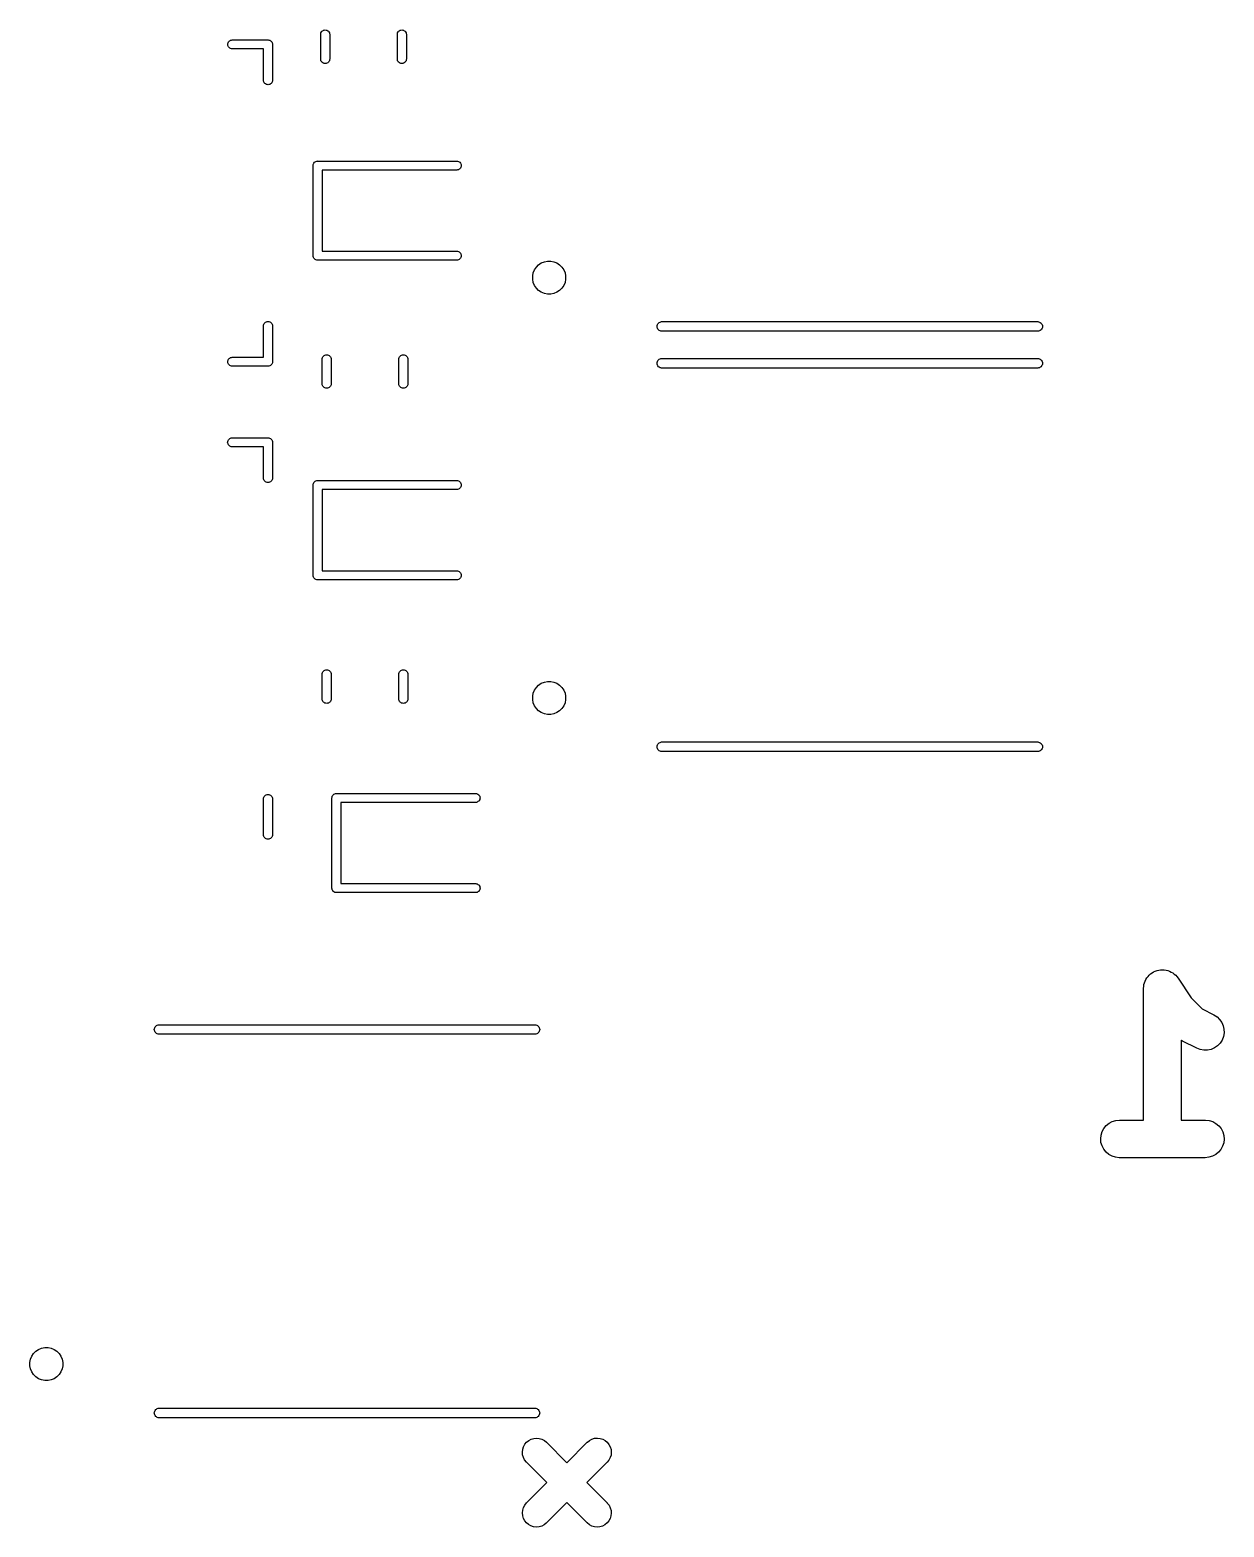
# Model space of a CAD drawing. Extents: x 119.7 to 160.3, y -116.7 to -64.
# Drawn here: x 144.28 to 160.17, y -109.82 to -89.91 of the extents above; entities that cross this region are included whole.
import ezdxf

# ---------------------------------------------------------------- set-up
doc = ezdxf.new("R2010")
doc.units = 0
doc.layers.add('BLACK', color=7, linetype='CONTINUOUS')

msp = doc.modelspace()

# ---------------------------------------------------------------- linework, layer by layer
at = {"layer": 'BLACK', "linetype": 'CONTINUOUS'}
for p, q in [((148.15, -89.9643), (148.151, -89.9555)), ((148.15, -90.2957), (148.15, -89.9643)), ((148.151, -89.9555), (148.154, -89.9441)), ((148.154, -89.9441), (148.16, -89.9337)), ((148.16, -89.9337), (148.167, -89.9246)), ((148.167, -89.9246), (148.177, -89.9171)), ((148.177, -89.9171), (148.187, -89.9115)), ((148.187, -89.9115), (148.198, -89.9081)), ((148.198, -89.9081), (148.21, -89.9069)), ((148.21, -89.9069), (148.222, -89.9081)), ((148.222, -89.9081), (148.233, -89.9115)), ((148.233, -89.9115), (148.243, -89.9171)), ((148.243, -89.9171), (148.253, -89.9246)), ((148.253, -89.9246), (148.26, -89.9337)), ((148.26, -89.9337), (148.266, -89.9441)), ((148.266, -89.9441), (148.269, -89.9555)), ((148.269, -89.9555), (148.27, -89.9643)), ((148.27, -89.9643), (148.27, -90.2957)), ((149.17, -89.9643), (149.171, -89.9555)), ((149.17, -90.2957), (149.17, -89.9643)), ((149.171, -89.9555), (149.174, -89.9441)), ((149.174, -89.9441), (149.18, -89.9337)), ((149.18, -89.9337), (149.187, -89.9246)), ((149.187, -89.9246), (149.197, -89.9171)), ((149.197, -89.9171), (149.207, -89.9115)), ((149.207, -89.9115), (149.218, -89.9081)), ((149.218, -89.9081), (149.23, -89.9069)), ((149.23, -89.9069), (149.242, -89.9081)), ((149.242, -89.9081), (149.253, -89.9115)), ((149.253, -89.9115), (149.263, -89.9171)), ((149.263, -89.9171), (149.273, -89.9246)), ((149.273, -89.9246), (149.28, -89.9337)), ((149.28, -89.9337), (149.286, -89.9441)), ((149.286, -89.9441), (149.289, -89.9555)), ((149.289, -89.9555), (149.29, -89.9643)), ((149.29, -89.9643), (149.29, -90.2957)), ((146.915, -90.1), (146.916, -90.0882)), ((146.916, -90.1118), (146.915, -90.1)), ((146.916, -90.0882), (146.919, -90.0769)), ((146.919, -90.1231), (146.916, -90.1118)), ((146.919, -90.0769), (146.925, -90.0665)), ((146.925, -90.1335), (146.919, -90.1231)), ((146.925, -90.0665), (146.932, -90.0574)), ((146.932, -90.1426), (146.925, -90.1335)), ((146.932, -90.0574), (146.942, -90.0499)), ((146.942, -90.1501), (146.932, -90.1426)), ((146.942, -90.0499), (146.952, -90.0443)), ((146.952, -90.1557), (146.942, -90.1501)), ((146.952, -90.0443), (146.963, -90.0409)), ((146.963, -90.1591), (146.952, -90.1557)), ((146.963, -90.0409), (146.972, -90.04)), ((146.972, -90.16), (146.963, -90.1591)), ((146.972, -90.04), (147.447, -90.04)), ((147.39, -90.16), (146.972, -90.16)), ((147.39, -90.5779), (147.39, -90.16)), ((147.447, -90.04), (147.45, -90.0397)), ((147.45, -90.0397), (147.453, -90.04)), ((147.453, -90.04), (147.453, -90.04)), ((147.453, -90.04), (147.462, -90.0409)), ((147.462, -90.0409), (147.473, -90.0443)), ((147.473, -90.0443), (147.483, -90.0499)), ((147.483, -90.0499), (147.493, -90.0574)), ((147.493, -90.0574), (147.5, -90.0665)), ((147.5, -90.0665), (147.506, -90.0769)), ((147.506, -90.0769), (147.509, -90.0882)), ((147.509, -90.0882), (147.51, -90.1)), ((147.51, -90.1), (147.51, -90.1029)), ((147.51, -90.1029), (147.51, -90.5779)), ((148.151, -90.3045), (148.15, -90.2957)), ((148.154, -90.3158), (148.151, -90.3045)), ((148.16, -90.3263), (148.154, -90.3158)), ((148.167, -90.3354), (148.16, -90.3263)), ((148.177, -90.3429), (148.167, -90.3354)), ((148.187, -90.3485), (148.177, -90.3429)), ((148.198, -90.3519), (148.187, -90.3485)), ((148.21, -90.3531), (148.198, -90.3519)), ((148.222, -90.3519), (148.21, -90.3531)), ((148.233, -90.3485), (148.222, -90.3519)), ((148.243, -90.3429), (148.233, -90.3485)), ((148.253, -90.3354), (148.243, -90.3429)), ((148.26, -90.3263), (148.253, -90.3354)), ((148.266, -90.3159), (148.26, -90.3263)), ((148.269, -90.3045), (148.266, -90.3159)), ((148.27, -90.2957), (148.269, -90.3045)), ((149.171, -90.3045), (149.17, -90.2957)), ((149.174, -90.3158), (149.171, -90.3045)), ((149.18, -90.3263), (149.174, -90.3158)), ((149.187, -90.3354), (149.18, -90.3263)), ((149.197, -90.3429), (149.187, -90.3354)), ((149.207, -90.3485), (149.197, -90.3429)), ((149.218, -90.3519), (149.207, -90.3485)), ((149.23, -90.3531), (149.218, -90.3519)), ((149.242, -90.3519), (149.23, -90.3531)), ((149.253, -90.3485), (149.242, -90.3519)), ((149.263, -90.3429), (149.253, -90.3485)), ((149.273, -90.3354), (149.263, -90.3429)), ((149.28, -90.3263), (149.273, -90.3354)), ((149.286, -90.3159), (149.28, -90.3263)), ((149.289, -90.3045), (149.286, -90.3159)), ((149.29, -90.2957), (149.289, -90.3045)), ((147.391, -90.5868), (147.39, -90.5779)), ((147.394, -90.5981), (147.391, -90.5868)), ((147.509, -90.5868), (147.506, -90.5981)), ((147.51, -90.5779), (147.509, -90.5868)), ((147.4, -90.6085), (147.394, -90.5981)), ((147.407, -90.6176), (147.4, -90.6085)), ((147.417, -90.6251), (147.407, -90.6176)), ((147.427, -90.6307), (147.417, -90.6251)), ((147.438, -90.6341), (147.427, -90.6307)), ((147.45, -90.6353), (147.438, -90.6341)), ((147.462, -90.6341), (147.45, -90.6353)), ((147.473, -90.6307), (147.462, -90.6341)), ((147.483, -90.6251), (147.473, -90.6307)), ((147.493, -90.6176), (147.483, -90.6251)), ((147.5, -90.6085), (147.493, -90.6176)), ((147.506, -90.5981), (147.5, -90.6085)), ((148.05, -91.71), (148.051, -91.6982)), ((148.05, -91.713), (148.05, -91.71)), ((148.05, -92.9071), (148.05, -91.713)), ((148.051, -91.6982), (148.054, -91.6869)), ((148.054, -91.6869), (148.06, -91.6765)), ((148.06, -91.6765), (148.067, -91.6674)), ((148.067, -91.6674), (148.077, -91.6599)), ((148.077, -91.6599), (148.087, -91.6543)), ((148.087, -91.6543), (148.098, -91.6509)), ((148.098, -91.6509), (148.107, -91.65)), ((148.107, -91.65), (148.11, -91.6497)), ((148.107, -91.65), (148.107, -91.65)), ((148.11, -91.6497), (148.113, -91.65)), ((148.113, -91.65), (149.963, -91.65)), ((149.963, -91.77), (148.17, -91.77)), ((148.17, -91.77), (148.17, -92.85)), ((149.963, -91.65), (149.972, -91.6509)), ((149.972, -91.7691), (149.963, -91.77)), ((149.972, -91.6509), (149.983, -91.6543)), ((149.983, -91.7657), (149.972, -91.7691)), ((149.983, -91.6543), (149.993, -91.6599)), ((149.993, -91.7601), (149.983, -91.7657)), ((149.993, -91.6599), (150.003, -91.6674)), ((150.003, -91.7526), (149.993, -91.7601)), ((150.003, -91.6674), (150.01, -91.6765)), ((150.01, -91.7435), (150.003, -91.7526)), ((150.01, -91.6765), (150.016, -91.6869)), ((150.016, -91.7331), (150.01, -91.7435)), ((150.016, -91.6869), (150.019, -91.6982)), ((150.019, -91.7218), (150.016, -91.7331)), ((150.019, -91.6982), (150.02, -91.71)), ((150.02, -91.71), (150.019, -91.7218)), ((148.05, -92.91), (148.05, -92.9071)), ((148.051, -92.9218), (148.05, -92.91)), ((148.054, -92.9331), (148.051, -92.9218)), ((148.06, -92.9432), (148.054, -92.9331)), ((148.06, -92.9435), (148.06, -92.9432)), ((148.067, -92.9526), (148.06, -92.9435)), ((148.077, -92.9601), (148.067, -92.9526)), ((148.087, -92.9657), (148.077, -92.9601)), ((148.098, -92.9691), (148.087, -92.9657)), ((148.11, -92.9703), (148.098, -92.9691)), ((148.113, -92.97), (148.11, -92.9703)), ((149.963, -92.97), (148.113, -92.97)), ((148.17, -92.85), (149.963, -92.85)), ((149.963, -92.85), (149.972, -92.8509)), ((149.972, -92.9691), (149.963, -92.97)), ((149.972, -92.8509), (149.983, -92.8543)), ((149.983, -92.9657), (149.972, -92.9691)), ((149.983, -92.8543), (149.993, -92.8599)), ((149.993, -92.9601), (149.983, -92.9657)), ((149.993, -92.8599), (150.003, -92.8674)), ((150.003, -92.9526), (149.993, -92.9601)), ((150.003, -92.8674), (150.01, -92.8765)), ((150.01, -92.9435), (150.003, -92.9526)), ((150.01, -92.8765), (150.016, -92.8869)), ((150.016, -92.9331), (150.01, -92.9435)), ((150.016, -92.8869), (150.019, -92.8982)), ((150.019, -92.9218), (150.016, -92.9331)), ((150.019, -92.8982), (150.02, -92.91)), ((150.02, -92.91), (150.019, -92.9218)), ((150.971, -93.1784), (150.979, -93.1361)), ((150.971, -93.2216), (150.971, -93.1784)), ((150.979, -93.1361), (150.996, -93.0963)), ((150.996, -93.0963), (151.02, -93.0604)), ((151.02, -93.0604), (151.05, -93.0299)), ((151.05, -93.0299), (151.086, -93.006)), ((151.086, -93.006), (151.126, -92.9895)), ((151.126, -92.9895), (151.168, -92.9811)), ((151.168, -92.9811), (151.212, -92.9811)), ((151.212, -92.9811), (151.254, -92.9895)), ((151.254, -92.9895), (151.294, -93.006)), ((151.294, -93.006), (151.33, -93.0299)), ((151.33, -93.0299), (151.36, -93.0604)), ((151.36, -93.0604), (151.384, -93.0963)), ((151.384, -93.0963), (151.401, -93.1361)), ((151.401, -93.1361), (151.409, -93.1784)), ((151.409, -93.1784), (151.409, -93.2216)), ((150.979, -93.2639), (150.971, -93.2216)), ((150.996, -93.3037), (150.979, -93.2639)), ((151.02, -93.3396), (150.996, -93.3037)), ((151.05, -93.3701), (151.02, -93.3396)), ((151.086, -93.394), (151.05, -93.3701)), ((151.33, -93.3701), (151.294, -93.394)), ((151.36, -93.3396), (151.33, -93.3701)), ((151.384, -93.3037), (151.36, -93.3396)), ((151.401, -93.2639), (151.384, -93.3037)), ((151.409, -93.2216), (151.401, -93.2639)), ((151.126, -93.4105), (151.086, -93.394)), ((151.168, -93.4189), (151.126, -93.4105)), ((151.212, -93.4189), (151.168, -93.4189)), ((151.254, -93.4105), (151.212, -93.4189)), ((151.294, -93.394), (151.254, -93.4105)), ((147.39, -93.8421), (147.391, -93.8332)), ((147.39, -94.26), (147.39, -93.8421)), ((147.391, -93.8332), (147.394, -93.8219)), ((147.394, -93.8219), (147.4, -93.8115)), ((147.4, -93.8115), (147.407, -93.8024)), ((147.407, -93.8024), (147.417, -93.7949)), ((147.417, -93.7949), (147.427, -93.7893)), ((147.427, -93.7893), (147.438, -93.7859)), ((147.438, -93.7859), (147.45, -93.7847)), ((147.45, -93.7847), (147.462, -93.7859)), ((147.462, -93.7859), (147.473, -93.7893)), ((147.473, -93.7893), (147.483, -93.7949)), ((147.483, -93.7949), (147.493, -93.8024)), ((147.493, -93.8024), (147.5, -93.8115)), ((147.5, -93.8115), (147.506, -93.8219)), ((147.506, -93.8219), (147.509, -93.8332)), ((147.509, -93.8332), (147.51, -93.8421)), ((147.51, -93.8421), (147.51, -94.3171)), ((152.626, -93.85), (152.627, -93.8376)), ((152.627, -93.8624), (152.626, -93.85)), ((152.627, -93.8376), (152.631, -93.8256)), ((152.631, -93.8744), (152.627, -93.8624)), ((152.631, -93.8256), (152.637, -93.8146)), ((152.637, -93.8854), (152.631, -93.8744)), ((152.637, -93.8146), (152.645, -93.8049)), ((152.645, -93.8951), (152.637, -93.8854)), ((152.645, -93.8049), (152.655, -93.7969)), ((152.655, -93.9031), (152.645, -93.8951)), ((152.655, -93.7969), (152.666, -93.791)), ((152.666, -93.9089), (152.655, -93.9031)), ((152.666, -93.791), (152.678, -93.7874)), ((152.678, -93.9126), (152.666, -93.9089)), ((152.678, -93.7874), (152.687, -93.7865)), ((152.687, -93.9135), (152.678, -93.9126)), ((152.687, -93.7865), (157.693, -93.7865)), ((157.693, -93.9135), (152.687, -93.9135)), ((157.693, -93.7865), (157.702, -93.7874)), ((157.702, -93.9126), (157.693, -93.9135)), ((157.702, -93.7874), (157.714, -93.791)), ((157.714, -93.9089), (157.702, -93.9126)), ((157.714, -93.791), (157.725, -93.7969)), ((157.725, -93.9031), (157.714, -93.9089)), ((157.725, -93.7969), (157.735, -93.8049)), ((157.735, -93.8951), (157.725, -93.9031)), ((157.735, -93.8049), (157.743, -93.8146)), ((157.743, -93.8854), (157.735, -93.8951)), ((157.743, -93.8146), (157.749, -93.8256)), ((157.749, -93.8744), (157.743, -93.8854)), ((157.749, -93.8256), (157.753, -93.8376)), ((157.753, -93.8624), (157.749, -93.8744)), ((157.753, -93.8376), (157.754, -93.85)), ((157.754, -93.85), (157.753, -93.8624)), ((146.915, -94.32), (146.916, -94.3082)), ((146.916, -94.3318), (146.915, -94.32)), ((146.916, -94.3082), (146.919, -94.2969)), ((146.919, -94.3431), (146.916, -94.3318)), ((146.919, -94.2969), (146.925, -94.2865)), ((146.925, -94.3535), (146.919, -94.3431)), ((146.925, -94.2865), (146.932, -94.2774)), ((146.932, -94.3626), (146.925, -94.3535)), ((146.932, -94.2774), (146.942, -94.2699)), ((146.942, -94.3701), (146.932, -94.3626)), ((146.942, -94.2699), (146.952, -94.2643)), ((146.952, -94.3757), (146.942, -94.3701)), ((146.952, -94.2643), (146.963, -94.2609)), ((146.963, -94.2609), (146.972, -94.26)), ((146.972, -94.26), (147.39, -94.26)), ((147.483, -94.3701), (147.473, -94.3757)), ((147.493, -94.3626), (147.483, -94.3701)), ((147.5, -94.3535), (147.493, -94.3626)), ((147.506, -94.3431), (147.5, -94.3535)), ((147.509, -94.3318), (147.506, -94.3431)), ((147.51, -94.3229), (147.509, -94.3291)), ((147.509, -94.3291), (147.509, -94.3318)), ((147.51, -94.3171), (147.51, -94.32)), ((147.51, -94.32), (147.51, -94.3229)), ((147.51, -94.3229), (147.51, -94.3229)), ((148.17, -94.2843), (148.171, -94.2755)), ((148.17, -94.6157), (148.17, -94.2843)), ((148.171, -94.2755), (148.174, -94.2641)), ((148.174, -94.2641), (148.18, -94.2537)), ((148.18, -94.2537), (148.187, -94.2446)), ((148.187, -94.2446), (148.197, -94.2371)), ((148.197, -94.2371), (148.207, -94.2315)), ((148.207, -94.2315), (148.218, -94.2281)), ((148.218, -94.2281), (148.23, -94.2269)), ((148.23, -94.2269), (148.242, -94.2281)), ((148.242, -94.2281), (148.253, -94.2315)), ((148.253, -94.2315), (148.263, -94.2371)), ((148.263, -94.2371), (148.273, -94.2446)), ((148.273, -94.2446), (148.28, -94.2537)), ((148.28, -94.2537), (148.286, -94.2641)), ((148.286, -94.2641), (148.289, -94.2755)), ((148.289, -94.2755), (148.29, -94.2843)), ((148.29, -94.2843), (148.29, -94.6157)), ((149.19, -94.2843), (149.191, -94.2755)), ((149.19, -94.6157), (149.19, -94.2843)), ((149.191, -94.2755), (149.194, -94.2641)), ((149.194, -94.2641), (149.2, -94.2537)), ((149.2, -94.2537), (149.207, -94.2446)), ((149.207, -94.2446), (149.217, -94.2371)), ((149.217, -94.2371), (149.227, -94.2315)), ((149.227, -94.2315), (149.238, -94.2281)), ((149.238, -94.2281), (149.25, -94.2269)), ((149.25, -94.2269), (149.262, -94.2281)), ((149.262, -94.2281), (149.273, -94.2315)), ((149.273, -94.2315), (149.283, -94.2371)), ((149.283, -94.2371), (149.293, -94.2446)), ((149.293, -94.2446), (149.3, -94.2537)), ((149.3, -94.2537), (149.306, -94.2641)), ((149.306, -94.2641), (149.309, -94.2755)), ((149.309, -94.2755), (149.31, -94.2843)), ((149.31, -94.2843), (149.31, -94.6157)), ((152.626, -94.34), (152.627, -94.3276)), ((152.627, -94.3524), (152.626, -94.34)), ((152.627, -94.3276), (152.631, -94.3156)), ((152.631, -94.3644), (152.627, -94.3524)), ((152.631, -94.3156), (152.637, -94.3046)), ((152.637, -94.3754), (152.631, -94.3644)), ((152.637, -94.3046), (152.645, -94.2949)), ((152.645, -94.2949), (152.655, -94.2869)), ((152.655, -94.2869), (152.666, -94.281)), ((152.666, -94.281), (152.678, -94.2774)), ((152.678, -94.2774), (152.687, -94.2765)), ((152.687, -94.2765), (157.693, -94.2765)), ((157.693, -94.2765), (157.702, -94.2774)), ((157.702, -94.2774), (157.714, -94.281)), ((157.714, -94.281), (157.725, -94.2869)), ((157.725, -94.2869), (157.735, -94.2949)), ((157.735, -94.2949), (157.743, -94.3046)), ((157.743, -94.3046), (157.749, -94.3156)), ((157.749, -94.3644), (157.743, -94.3754)), ((157.749, -94.3156), (157.753, -94.3276)), ((157.753, -94.3524), (157.749, -94.3644)), ((157.753, -94.3276), (157.754, -94.34)), ((157.754, -94.34), (157.753, -94.3524)), ((146.963, -94.3791), (146.952, -94.3757)), ((146.972, -94.38), (146.963, -94.3791)), ((147.447, -94.38), (146.972, -94.38)), ((147.45, -94.3803), (147.447, -94.38)), ((147.453, -94.38), (147.45, -94.3803)), ((147.462, -94.3791), (147.453, -94.38)), ((147.453, -94.38), (147.453, -94.38)), ((147.473, -94.3757), (147.462, -94.3791)), ((152.645, -94.3851), (152.637, -94.3754)), ((152.655, -94.3931), (152.645, -94.3851)), ((152.666, -94.3989), (152.655, -94.3931)), ((152.678, -94.4026), (152.666, -94.3989)), ((152.687, -94.4035), (152.678, -94.4026)), ((157.693, -94.4035), (152.687, -94.4035)), ((157.702, -94.4026), (157.693, -94.4035)), ((157.714, -94.3989), (157.702, -94.4026)), ((157.725, -94.3931), (157.714, -94.3989)), ((157.735, -94.3851), (157.725, -94.3931)), ((157.743, -94.3754), (157.735, -94.3851)), ((148.171, -94.6245), (148.17, -94.6157)), ((148.174, -94.6358), (148.171, -94.6245)), ((148.18, -94.6463), (148.174, -94.6358)), ((148.187, -94.6554), (148.18, -94.6463)), ((148.197, -94.6629), (148.187, -94.6554)), ((148.207, -94.6685), (148.197, -94.6629)), ((148.218, -94.6719), (148.207, -94.6685)), ((148.23, -94.6731), (148.218, -94.6719)), ((148.242, -94.6719), (148.23, -94.6731)), ((148.253, -94.6685), (148.242, -94.6719)), ((148.263, -94.6629), (148.253, -94.6685)), ((148.273, -94.6554), (148.263, -94.6629)), ((148.28, -94.6463), (148.273, -94.6554)), ((148.286, -94.6359), (148.28, -94.6463)), ((148.289, -94.6245), (148.286, -94.6359)), ((148.29, -94.6157), (148.289, -94.6245)), ((149.191, -94.6245), (149.19, -94.6157)), ((149.194, -94.6358), (149.191, -94.6245)), ((149.2, -94.6463), (149.194, -94.6358)), ((149.207, -94.6554), (149.2, -94.6463)), ((149.217, -94.6629), (149.207, -94.6554)), ((149.227, -94.6685), (149.217, -94.6629)), ((149.238, -94.6719), (149.227, -94.6685)), ((149.25, -94.6731), (149.238, -94.6719)), ((149.262, -94.6719), (149.25, -94.6731)), ((149.273, -94.6685), (149.262, -94.6719)), ((149.283, -94.6629), (149.273, -94.6685)), ((149.293, -94.6554), (149.283, -94.6629)), ((149.3, -94.6463), (149.293, -94.6554)), ((149.306, -94.6359), (149.3, -94.6463)), ((149.309, -94.6245), (149.306, -94.6359)), ((149.31, -94.6157), (149.309, -94.6245)), ((146.913, -95.3782), (146.917, -95.3669)), ((146.917, -95.3669), (146.922, -95.3565)), ((146.922, -95.3565), (146.93, -95.3474)), ((146.93, -95.3474), (146.939, -95.3399)), ((146.939, -95.3399), (146.949, -95.3343)), ((146.949, -95.3343), (146.961, -95.3309)), ((146.961, -95.3309), (146.97, -95.33)), ((146.97, -95.33), (147.445, -95.33)), ((147.445, -95.33), (147.447, -95.3297)), ((147.447, -95.3297), (147.45, -95.33)), ((147.45, -95.33), (147.459, -95.3309)), ((147.459, -95.3309), (147.471, -95.3343)), ((147.471, -95.3343), (147.481, -95.3399)), ((147.481, -95.3399), (147.49, -95.3474)), ((147.49, -95.3474), (147.498, -95.3565)), ((147.498, -95.3565), (147.503, -95.3669)), ((147.503, -95.3669), (147.507, -95.3782)), ((146.912, -95.39), (146.913, -95.3782)), ((146.913, -95.4018), (146.912, -95.39)), ((146.917, -95.4131), (146.913, -95.4018)), ((146.922, -95.4235), (146.917, -95.4131)), ((146.93, -95.4326), (146.922, -95.4235)), ((146.939, -95.4401), (146.93, -95.4326)), ((146.949, -95.4457), (146.939, -95.4401)), ((146.961, -95.4491), (146.949, -95.4457)), ((146.97, -95.45), (146.961, -95.4491)), ((147.388, -95.45), (146.97, -95.45)), ((147.387, -95.8679), (147.388, -95.45)), ((147.507, -95.3782), (147.508, -95.39)), ((147.508, -95.39), (147.507, -95.3929)), ((147.507, -95.3929), (147.507, -95.8679)), ((147.388, -95.8768), (147.387, -95.8679)), ((147.392, -95.8881), (147.388, -95.8768)), ((147.397, -95.8985), (147.392, -95.8881)), ((147.405, -95.9076), (147.397, -95.8985)), ((147.414, -95.9151), (147.405, -95.9076)), ((147.424, -95.9207), (147.414, -95.9151)), ((147.436, -95.9241), (147.424, -95.9207)), ((147.447, -95.9253), (147.436, -95.9241)), ((147.459, -95.9241), (147.447, -95.9253)), ((147.471, -95.9207), (147.459, -95.9241)), ((147.481, -95.9151), (147.471, -95.9207)), ((147.49, -95.9076), (147.481, -95.9151)), ((147.498, -95.8985), (147.49, -95.9076)), ((147.503, -95.8881), (147.498, -95.8985)), ((147.507, -95.8768), (147.503, -95.8881)), ((147.507, -95.8679), (147.507, -95.8768)), ((148.05, -95.96), (148.051, -95.9482)), ((148.05, -95.963), (148.05, -95.96)), ((148.05, -97.1571), (148.05, -95.963)), ((148.051, -95.9482), (148.054, -95.9369)), ((148.054, -95.9369), (148.06, -95.9265)), ((148.06, -95.9265), (148.067, -95.9174)), ((148.067, -95.9174), (148.077, -95.9099)), ((148.077, -95.9099), (148.087, -95.9043)), ((148.087, -95.9043), (148.098, -95.9009)), ((148.098, -95.9009), (148.107, -95.9)), ((148.107, -95.9), (148.11, -95.8997)), ((148.107, -95.9), (148.107, -95.9)), ((148.11, -95.8997), (148.113, -95.9)), ((148.113, -95.9), (149.963, -95.9)), ((149.963, -95.9), (149.972, -95.9009)), ((149.972, -95.9009), (149.983, -95.9043)), ((149.983, -95.9043), (149.993, -95.9099)), ((149.993, -95.9099), (150.003, -95.9174)), ((150.003, -95.9174), (150.01, -95.9265)), ((150.01, -95.9265), (150.016, -95.9369)), ((150.016, -95.9369), (150.019, -95.9482)), ((150.019, -95.9482), (150.02, -95.96)), ((150.02, -95.96), (150.019, -95.9718)), ((149.963, -96.02), (148.17, -96.02)), ((148.17, -96.02), (148.17, -97.1)), ((149.972, -96.0191), (149.963, -96.02)), ((149.983, -96.0157), (149.972, -96.0191)), ((149.993, -96.0101), (149.983, -96.0157)), ((150.003, -96.0026), (149.993, -96.0101)), ((150.01, -95.9935), (150.003, -96.0026)), ((150.016, -95.9831), (150.01, -95.9935)), ((150.019, -95.9718), (150.016, -95.9831)), ((148.05, -97.16), (148.05, -97.1571)), ((148.051, -97.1718), (148.05, -97.16)), ((148.17, -97.1), (149.963, -97.1)), ((149.963, -97.1), (149.972, -97.1009)), ((149.972, -97.1009), (149.983, -97.1043)), ((149.983, -97.1043), (149.993, -97.1099)), ((149.993, -97.1099), (150.003, -97.1174)), ((150.003, -97.1174), (150.01, -97.1265)), ((150.01, -97.1265), (150.016, -97.1369)), ((150.016, -97.1369), (150.019, -97.1482)), ((150.019, -97.1482), (150.02, -97.16)), ((150.02, -97.16), (150.019, -97.1718)), ((148.054, -97.1831), (148.051, -97.1718)), ((148.06, -97.1935), (148.054, -97.1831)), ((148.067, -97.2026), (148.06, -97.1935)), ((148.077, -97.2101), (148.067, -97.2026)), ((148.087, -97.2157), (148.077, -97.2101)), ((148.098, -97.2191), (148.087, -97.2157)), ((148.11, -97.2203), (148.098, -97.2191)), ((148.113, -97.22), (148.11, -97.2203)), ((149.963, -97.22), (148.113, -97.22)), ((149.972, -97.2191), (149.963, -97.22)), ((149.983, -97.2157), (149.972, -97.2191)), ((149.993, -97.2101), (149.983, -97.2157)), ((150.003, -97.2026), (149.993, -97.2101)), ((150.01, -97.1935), (150.003, -97.2026)), ((150.016, -97.1831), (150.01, -97.1935)), ((150.019, -97.1718), (150.016, -97.1831)), ((148.17, -98.4743), (148.171, -98.4655)), ((148.17, -98.8057), (148.17, -98.4743)), ((148.171, -98.4655), (148.174, -98.4541)), ((148.174, -98.4541), (148.18, -98.4437)), ((148.18, -98.4437), (148.187, -98.4346)), ((148.187, -98.4346), (148.197, -98.4271)), ((148.197, -98.4271), (148.207, -98.4215)), ((148.207, -98.4215), (148.218, -98.4181)), ((148.218, -98.4181), (148.23, -98.4169)), ((148.23, -98.4169), (148.242, -98.4181)), ((148.242, -98.4181), (148.253, -98.4215)), ((148.253, -98.4215), (148.263, -98.4271)), ((148.263, -98.4271), (148.273, -98.4346)), ((148.273, -98.4346), (148.28, -98.4437)), ((148.28, -98.4437), (148.286, -98.4541)), ((148.286, -98.4541), (148.289, -98.4655)), ((148.289, -98.4655), (148.29, -98.4743)), ((148.29, -98.4743), (148.29, -98.8057)), ((149.19, -98.4743), (149.191, -98.4655)), ((149.19, -98.8057), (149.19, -98.4743)), ((149.191, -98.4655), (149.194, -98.4541)), ((149.194, -98.4541), (149.2, -98.4437)), ((149.2, -98.4437), (149.207, -98.4346)), ((149.207, -98.4346), (149.217, -98.4271)), ((149.217, -98.4271), (149.227, -98.4215)), ((149.227, -98.4215), (149.238, -98.4181)), ((149.238, -98.4181), (149.25, -98.4169)), ((149.25, -98.4169), (149.262, -98.4181)), ((149.262, -98.4181), (149.273, -98.4215)), ((149.273, -98.4215), (149.283, -98.4271)), ((149.283, -98.4271), (149.293, -98.4346)), ((149.293, -98.4346), (149.3, -98.4437)), ((149.3, -98.4437), (149.306, -98.4541)), ((149.306, -98.4541), (149.309, -98.4655)), ((149.309, -98.4655), (149.31, -98.4743)), ((149.31, -98.4743), (149.31, -98.8057)), ((150.971, -98.7684), (150.979, -98.7261)), ((150.979, -98.7261), (150.996, -98.6863)), ((150.996, -98.6863), (151.02, -98.6504)), ((151.02, -98.6504), (151.05, -98.6199)), ((151.05, -98.6199), (151.086, -98.596)), ((151.086, -98.596), (151.126, -98.5795)), ((151.126, -98.5795), (151.168, -98.5711)), ((151.168, -98.5711), (151.212, -98.5711)), ((151.212, -98.5711), (151.254, -98.5795)), ((151.254, -98.5795), (151.294, -98.596)), ((151.294, -98.596), (151.33, -98.6199)), ((151.33, -98.6199), (151.36, -98.6504)), ((151.36, -98.6504), (151.384, -98.6863)), ((151.384, -98.6863), (151.401, -98.7261)), ((151.401, -98.7261), (151.409, -98.7684)), ((148.171, -98.8145), (148.17, -98.8057)), ((148.174, -98.8258), (148.171, -98.8145)), ((148.18, -98.8363), (148.174, -98.8258)), ((148.187, -98.8454), (148.18, -98.8363)), ((148.197, -98.8529), (148.187, -98.8454)), ((148.207, -98.8585), (148.197, -98.8529)), ((148.218, -98.8619), (148.207, -98.8585)), ((148.23, -98.8631), (148.218, -98.8619)), ((148.242, -98.8619), (148.23, -98.8631)), ((148.253, -98.8585), (148.242, -98.8619)), ((148.263, -98.8529), (148.253, -98.8585)), ((148.273, -98.8454), (148.263, -98.8529)), ((148.28, -98.8363), (148.273, -98.8454)), ((148.286, -98.8259), (148.28, -98.8363)), ((148.289, -98.8145), (148.286, -98.8259)), ((148.29, -98.8057), (148.289, -98.8145)), ((149.191, -98.8145), (149.19, -98.8057)), ((149.194, -98.8258), (149.191, -98.8145)), ((149.2, -98.8363), (149.194, -98.8258)), ((149.207, -98.8454), (149.2, -98.8363)), ((149.217, -98.8529), (149.207, -98.8454)), ((149.227, -98.8585), (149.217, -98.8529)), ((149.238, -98.8619), (149.227, -98.8585)), ((149.25, -98.8631), (149.238, -98.8619)), ((149.262, -98.8619), (149.25, -98.8631)), ((149.273, -98.8585), (149.262, -98.8619)), ((149.283, -98.8529), (149.273, -98.8585)), ((149.293, -98.8454), (149.283, -98.8529)), ((149.3, -98.8363), (149.293, -98.8454)), ((149.306, -98.8259), (149.3, -98.8363)), ((149.309, -98.8145), (149.306, -98.8259)), ((149.31, -98.8057), (149.309, -98.8145)), ((150.971, -98.8116), (150.971, -98.7684)), ((150.979, -98.8539), (150.971, -98.8116)), ((150.996, -98.8937), (150.979, -98.8539)), ((151.02, -98.9296), (150.996, -98.8937)), ((151.05, -98.9601), (151.02, -98.9296)), ((151.36, -98.9296), (151.33, -98.9601)), ((151.384, -98.8937), (151.36, -98.9296)), ((151.401, -98.8539), (151.384, -98.8937)), ((151.409, -98.8116), (151.401, -98.8539)), ((151.409, -98.7684), (151.409, -98.8116)), ((151.086, -98.984), (151.05, -98.9601)), ((151.126, -99.0005), (151.086, -98.984)), ((151.168, -99.0089), (151.126, -99.0005)), ((151.212, -99.0089), (151.168, -99.0089)), ((151.254, -99.0005), (151.212, -99.0089)), ((151.294, -98.984), (151.254, -99.0005)), ((151.33, -98.9601), (151.294, -98.984)), ((152.626, -99.44), (152.627, -99.4276)), ((152.627, -99.4524), (152.626, -99.44)), ((152.627, -99.4276), (152.631, -99.4156)), ((152.631, -99.4644), (152.627, -99.4524)), ((152.631, -99.4156), (152.637, -99.4046)), ((152.637, -99.4754), (152.631, -99.4644)), ((152.637, -99.4046), (152.645, -99.3949)), ((152.645, -99.4851), (152.637, -99.4754)), ((152.645, -99.3949), (152.655, -99.3869)), ((152.655, -99.4931), (152.645, -99.4851)), ((152.655, -99.3869), (152.666, -99.3811)), ((152.666, -99.4989), (152.655, -99.4931)), ((152.666, -99.3811), (152.678, -99.3774)), ((152.678, -99.5026), (152.666, -99.4989)), ((152.678, -99.3774), (152.687, -99.3765)), ((152.687, -99.5035), (152.678, -99.5026)), ((152.687, -99.3765), (157.693, -99.3765)), ((157.693, -99.5035), (152.687, -99.5035)), ((157.693, -99.3765), (157.702, -99.3774)), ((157.702, -99.5026), (157.693, -99.5035)), ((157.702, -99.3774), (157.714, -99.3811)), ((157.714, -99.4989), (157.702, -99.5026)), ((157.714, -99.3811), (157.725, -99.3869)), ((157.725, -99.4931), (157.714, -99.4989)), ((157.725, -99.3869), (157.735, -99.3949)), ((157.735, -99.4851), (157.725, -99.4931)), ((157.735, -99.3949), (157.743, -99.4046)), ((157.743, -99.4754), (157.735, -99.4851)), ((157.743, -99.4046), (157.749, -99.4156)), ((157.749, -99.4644), (157.743, -99.4754)), ((157.749, -99.4156), (157.753, -99.4276)), ((157.753, -99.4524), (157.749, -99.4644)), ((157.753, -99.4276), (157.754, -99.44)), ((157.754, -99.44), (157.753, -99.4524)), ((147.387, -100.132), (147.388, -100.123)), ((147.388, -100.613), (147.387, -100.132)), ((147.388, -100.123), (147.392, -100.112)), ((147.392, -100.112), (147.397, -100.102)), ((147.397, -100.102), (147.405, -100.092)), ((147.405, -100.092), (147.414, -100.085)), ((147.414, -100.085), (147.424, -100.079)), ((147.424, -100.079), (147.436, -100.076)), ((147.436, -100.076), (147.447, -100.075)), ((147.447, -100.075), (147.459, -100.076)), ((147.459, -100.076), (147.471, -100.079)), ((147.471, -100.079), (147.481, -100.085)), ((147.481, -100.085), (147.49, -100.092)), ((147.49, -100.092), (147.498, -100.102)), ((147.498, -100.102), (147.503, -100.112)), ((147.503, -100.112), (147.507, -100.123)), ((147.507, -100.123), (147.507, -100.132)), ((147.507, -100.132), (147.507, -100.613)), ((148.3, -100.12), (148.301, -100.108)), ((148.3, -100.123), (148.3, -100.12)), ((148.3, -101.317), (148.3, -100.123)), ((148.301, -100.108), (148.304, -100.097)), ((148.304, -100.097), (148.31, -100.087)), ((148.31, -100.087), (148.317, -100.077)), ((148.317, -100.077), (148.327, -100.07)), ((148.327, -100.07), (148.337, -100.064)), ((148.337, -100.064), (148.348, -100.061)), ((148.348, -100.061), (148.357, -100.06)), ((148.357, -100.06), (148.357, -100.06)), ((148.357, -100.06), (148.36, -100.06)), ((148.36, -100.06), (148.363, -100.06)), ((148.363, -100.06), (150.213, -100.06)), ((150.213, -100.06), (150.222, -100.061)), ((150.222, -100.061), (150.233, -100.064)), ((150.233, -100.064), (150.243, -100.07)), ((150.243, -100.07), (150.253, -100.077)), ((150.253, -100.077), (150.26, -100.087)), ((150.26, -100.087), (150.266, -100.097)), ((150.266, -100.143), (150.26, -100.153)), ((150.266, -100.097), (150.269, -100.108)), ((150.269, -100.132), (150.266, -100.143)), ((150.269, -100.108), (150.27, -100.12)), ((150.27, -100.12), (150.269, -100.132)), ((150.213, -100.18), (148.42, -100.18)), ((148.42, -100.18), (148.42, -101.26)), ((150.222, -100.179), (150.213, -100.18)), ((150.233, -100.176), (150.222, -100.179)), ((150.243, -100.17), (150.233, -100.176)), ((150.253, -100.163), (150.243, -100.17)), ((150.26, -100.153), (150.253, -100.163)), ((147.388, -100.622), (147.388, -100.613)), ((147.392, -100.633), (147.388, -100.622)), ((147.397, -100.643), (147.392, -100.633)), ((147.405, -100.653), (147.397, -100.643)), ((147.414, -100.66), (147.405, -100.653)), ((147.424, -100.666), (147.414, -100.66)), ((147.436, -100.669), (147.424, -100.666)), ((147.447, -100.67), (147.436, -100.669)), ((147.459, -100.669), (147.447, -100.67)), ((147.471, -100.666), (147.459, -100.669)), ((147.481, -100.66), (147.471, -100.666)), ((147.49, -100.653), (147.481, -100.66)), ((147.498, -100.643), (147.49, -100.653)), ((147.503, -100.633), (147.498, -100.643)), ((147.507, -100.622), (147.503, -100.633)), ((147.507, -100.613), (147.507, -100.622)), ((148.3, -101.32), (148.3, -101.317)), ((148.301, -101.332), (148.3, -101.32)), ((148.304, -101.343), (148.301, -101.332)), ((148.42, -101.26), (150.213, -101.26)), ((150.213, -101.26), (150.222, -101.261)), ((150.222, -101.261), (150.233, -101.264)), ((150.233, -101.264), (150.243, -101.27)), ((150.243, -101.27), (150.253, -101.277)), ((150.253, -101.277), (150.26, -101.287)), ((150.26, -101.287), (150.266, -101.297)), ((150.266, -101.297), (150.269, -101.308)), ((150.269, -101.332), (150.266, -101.343)), ((150.269, -101.308), (150.27, -101.32)), ((150.27, -101.32), (150.269, -101.332)), ((148.307, -101.349), (148.304, -101.343)), ((148.31, -101.353), (148.307, -101.349)), ((148.317, -101.363), (148.31, -101.353)), ((148.327, -101.37), (148.317, -101.363)), ((148.337, -101.376), (148.327, -101.37)), ((148.348, -101.379), (148.337, -101.376)), ((148.36, -101.38), (148.348, -101.379)), ((148.363, -101.38), (148.36, -101.38)), ((150.213, -101.38), (148.363, -101.38)), ((150.222, -101.379), (150.213, -101.38)), ((150.233, -101.376), (150.222, -101.379)), ((150.243, -101.37), (150.233, -101.376)), ((150.253, -101.363), (150.243, -101.37)), ((150.26, -101.353), (150.253, -101.363)), ((150.266, -101.343), (150.26, -101.353)), ((159.12, -102.556), (159.132, -102.535)), ((159.132, -102.535), (159.143, -102.514)), ((159.143, -102.514), (159.144, -102.514)), ((159.144, -102.514), (159.159, -102.495)), ((159.144, -102.514), (159.144, -102.514)), ((159.159, -102.495), (159.175, -102.476)), ((159.175, -102.476), (159.194, -102.461)), ((159.175, -102.476), (159.175, -102.476)), ((159.175, -102.476), (159.175, -102.476)), ((159.194, -102.461), (159.213, -102.446)), ((159.213, -102.446), (159.234, -102.434)), ((159.213, -102.446), (159.213, -102.446)), ((159.213, -102.446), (159.213, -102.446)), ((159.234, -102.434), (159.256, -102.423)), ((159.256, -102.423), (159.279, -102.416)), ((159.256, -102.423), (159.256, -102.423)), ((159.256, -102.423), (159.256, -102.423)), ((159.279, -102.416), (159.303, -102.409)), ((159.303, -102.409), (159.327, -102.407)), ((159.303, -102.409), (159.303, -102.409)), ((159.303, -102.409), (159.303, -102.409)), ((159.327, -102.407), (159.351, -102.405)), ((159.351, -102.405), (159.352, -102.405)), ((159.352, -102.405), (159.352, -102.405)), ((159.352, -102.405), (159.376, -102.407)), ((159.376, -102.407), (159.4, -102.41)), ((159.4, -102.41), (159.4, -102.41)), ((159.4, -102.41), (159.4, -102.41)), ((159.4, -102.41), (159.423, -102.417)), ((159.423, -102.417), (159.447, -102.424)), ((159.447, -102.424), (159.447, -102.424)), ((159.447, -102.424), (159.447, -102.424)), ((159.447, -102.424), (159.468, -102.436)), ((159.468, -102.436), (159.489, -102.447)), ((159.489, -102.447), (159.49, -102.447)), ((159.49, -102.447), (159.49, -102.448)), ((159.49, -102.448), (159.508, -102.463)), ((159.508, -102.463), (159.527, -102.478)), ((159.527, -102.478), (159.527, -102.478)), ((159.527, -102.478), (159.527, -102.479)), ((159.527, -102.479), (159.543, -102.497)), ((159.543, -102.497), (159.558, -102.516)), ((159.558, -102.516), (159.735, -102.781)), ((159.1, -102.651), (159.103, -102.627)), ((159.1, -102.652), (159.1, -102.651)), ((159.1, -102.655), (159.1, -102.652)), ((159.1, -102.652), (159.1, -102.652)), ((159.1, -102.652), (159.1, -102.652)), ((159.1, -104.405), (159.1, -102.655)), ((159.103, -102.627), (159.105, -102.603)), ((159.105, -102.603), (159.113, -102.58)), ((159.105, -102.603), (159.105, -102.603)), ((159.105, -102.603), (159.105, -102.603)), ((159.113, -102.58), (159.12, -102.557)), ((159.12, -102.557), (159.12, -102.556)), ((159.12, -102.556), (159.12, -102.556)), ((159.735, -102.781), (159.879, -102.925)), ((159.879, -102.925), (160.033, -103.003)), ((160.033, -103.003), (160.036, -103.004)), ((160.036, -103.004), (160.077, -103.031)), ((160.077, -103.031), (160.112, -103.065)), ((160.112, -103.065), (160.14, -103.105)), ((160.14, -103.105), (160.159, -103.15)), ((145.936, -103.2), (145.937, -103.188)), ((145.937, -103.212), (145.936, -103.2)), ((145.937, -103.188), (145.941, -103.176)), ((145.941, -103.224), (145.937, -103.212)), ((145.941, -103.176), (145.947, -103.165)), ((145.947, -103.235), (145.941, -103.224)), ((145.947, -103.165), (145.955, -103.155)), ((145.955, -103.245), (145.947, -103.235)), ((145.955, -103.155), (145.965, -103.147)), ((145.965, -103.253), (145.955, -103.245)), ((145.965, -103.147), (145.976, -103.141)), ((145.976, -103.259), (145.965, -103.253)), ((145.976, -103.141), (145.988, -103.137)), ((145.988, -103.263), (145.976, -103.259)), ((145.988, -103.137), (145.997, -103.136)), ((145.997, -103.263), (145.988, -103.263)), ((145.997, -103.136), (151.003, -103.136)), ((151.003, -103.263), (145.997, -103.263)), ((151.003, -103.136), (151.012, -103.137)), ((151.012, -103.263), (151.003, -103.263)), ((151.012, -103.137), (151.024, -103.141)), ((151.024, -103.259), (151.012, -103.263)), ((151.024, -103.141), (151.035, -103.147)), ((151.035, -103.253), (151.024, -103.259)), ((151.035, -103.147), (151.045, -103.155)), ((151.045, -103.245), (151.035, -103.253)), ((151.045, -103.155), (151.053, -103.165)), ((151.053, -103.235), (151.045, -103.245)), ((151.053, -103.165), (151.059, -103.176)), ((151.059, -103.224), (151.053, -103.235)), ((151.059, -103.176), (151.063, -103.188)), ((151.063, -103.212), (151.059, -103.224)), ((151.063, -103.188), (151.064, -103.2)), ((151.064, -103.2), (151.063, -103.212)), ((160.162, -103.294), (160.144, -103.34)), ((160.159, -103.15), (160.17, -103.197)), ((160.171, -103.246), (160.162, -103.294)), ((160.17, -103.197), (160.171, -103.246)), ((159.604, -103.345), (159.6, -103.343)), ((159.6, -103.343), (159.6, -104.405)), ((159.616, -103.353), (159.604, -103.345)), ((159.619, -103.355), (159.616, -103.353)), ((159.81, -103.45), (159.619, -103.355)), ((159.855, -103.467), (159.81, -103.45)), ((159.903, -103.476), (159.855, -103.467)), ((159.952, -103.474), (159.903, -103.476)), ((160, -103.464), (159.952, -103.474)), ((160.044, -103.444), (160, -103.464)), ((160.084, -103.416), (160.044, -103.444)), ((160.118, -103.381), (160.084, -103.416)), ((160.144, -103.34), (160.118, -103.381)), ((158.548, -104.558), (158.571, -104.515)), ((158.571, -104.515), (158.602, -104.477)), ((158.602, -104.477), (158.64, -104.447)), ((158.64, -104.447), (158.683, -104.424)), ((158.683, -104.424), (158.73, -104.41)), ((158.73, -104.41), (158.779, -104.405)), ((158.779, -104.405), (159.1, -104.405)), ((159.6, -104.405), (159.921, -104.405)), ((159.921, -104.405), (159.925, -104.405)), ((159.925, -104.405), (159.973, -104.41)), ((159.973, -104.41), (160.02, -104.425)), ((160.02, -104.425), (160.063, -104.448)), ((160.063, -104.448), (160.1, -104.48)), ((160.1, -104.48), (160.131, -104.518)), ((160.131, -104.518), (160.153, -104.561)), ((158.529, -104.653), (158.534, -104.604)), ((158.533, -104.702), (158.529, -104.653)), ((158.547, -104.748), (158.533, -104.702)), ((158.534, -104.604), (158.548, -104.558)), ((160.166, -104.705), (160.152, -104.752)), ((160.153, -104.561), (160.167, -104.608)), ((160.171, -104.657), (160.166, -104.705)), ((160.167, -104.608), (160.171, -104.657)), ((158.569, -104.792), (158.547, -104.748)), ((158.6, -104.83), (158.569, -104.792)), ((158.637, -104.861), (158.6, -104.83)), ((158.68, -104.885), (158.637, -104.861)), ((158.727, -104.899), (158.68, -104.885)), ((158.775, -104.905), (158.727, -104.899)), ((158.779, -104.905), (158.775, -104.905)), ((159.921, -104.905), (158.779, -104.905)), ((159.97, -104.9), (159.921, -104.905)), ((160.017, -104.886), (159.97, -104.9)), ((160.06, -104.863), (160.017, -104.886)), ((160.098, -104.832), (160.06, -104.863)), ((160.129, -104.795), (160.098, -104.832)), ((160.152, -104.752), (160.129, -104.795)), ((144.306, -107.546), (144.33, -107.51)), ((144.33, -107.51), (144.36, -107.48)), ((144.36, -107.48), (144.396, -107.456)), ((144.396, -107.456), (144.436, -107.439)), ((144.436, -107.439), (144.478, -107.431)), ((144.478, -107.431), (144.522, -107.431)), ((144.522, -107.431), (144.564, -107.439)), ((144.564, -107.439), (144.604, -107.456)), ((144.604, -107.456), (144.64, -107.48)), ((144.64, -107.48), (144.67, -107.51)), ((144.67, -107.51), (144.694, -107.546)), ((144.281, -107.628), (144.289, -107.586)), ((144.281, -107.672), (144.281, -107.628)), ((144.289, -107.714), (144.281, -107.672)), ((144.289, -107.586), (144.306, -107.546)), ((144.694, -107.546), (144.711, -107.586)), ((144.711, -107.586), (144.719, -107.628)), ((144.719, -107.672), (144.711, -107.714)), ((144.719, -107.628), (144.719, -107.672)), ((144.306, -107.754), (144.289, -107.714)), ((144.33, -107.79), (144.306, -107.754)), ((144.36, -107.82), (144.33, -107.79)), ((144.396, -107.844), (144.36, -107.82)), ((144.436, -107.861), (144.396, -107.844)), ((144.478, -107.869), (144.436, -107.861)), ((144.522, -107.869), (144.478, -107.869)), ((144.564, -107.861), (144.522, -107.869)), ((144.604, -107.844), (144.564, -107.861)), ((144.64, -107.82), (144.604, -107.844)), ((144.67, -107.79), (144.64, -107.82)), ((144.694, -107.754), (144.67, -107.79)), ((144.711, -107.714), (144.694, -107.754)), ((145.936, -108.3), (145.937, -108.288)), ((145.937, -108.312), (145.936, -108.3)), ((145.937, -108.288), (145.941, -108.276)), ((145.941, -108.276), (145.947, -108.265)), ((145.947, -108.265), (145.955, -108.255)), ((145.955, -108.255), (145.965, -108.247)), ((145.965, -108.247), (145.976, -108.241)), ((145.976, -108.241), (145.988, -108.237)), ((145.988, -108.237), (145.997, -108.236)), ((145.997, -108.236), (151.003, -108.236)), ((151.003, -108.236), (151.012, -108.237)), ((151.012, -108.237), (151.024, -108.241)), ((151.024, -108.241), (151.035, -108.247)), ((151.035, -108.247), (151.045, -108.255)), ((151.045, -108.255), (151.053, -108.265)), ((151.053, -108.265), (151.059, -108.276)), ((151.059, -108.276), (151.063, -108.288)), ((151.063, -108.288), (151.064, -108.3)), ((151.064, -108.3), (151.063, -108.312)), ((145.941, -108.324), (145.937, -108.312)), ((145.947, -108.335), (145.941, -108.324)), ((145.955, -108.345), (145.947, -108.335)), ((145.965, -108.353), (145.955, -108.345)), ((145.976, -108.359), (145.965, -108.353)), ((145.988, -108.363), (145.976, -108.359)), ((145.997, -108.364), (145.988, -108.363)), ((151.003, -108.364), (145.997, -108.364)), ((151.012, -108.363), (151.003, -108.364)), ((151.024, -108.359), (151.012, -108.363)), ((151.035, -108.353), (151.024, -108.359)), ((151.045, -108.345), (151.035, -108.353)), ((151.053, -108.335), (151.045, -108.345)), ((151.059, -108.324), (151.053, -108.335)), ((151.063, -108.312), (151.059, -108.324)), ((150.867, -108.716), (150.89, -108.688)), ((150.89, -108.688), (150.918, -108.665)), ((150.918, -108.665), (150.951, -108.648)), ((150.951, -108.648), (150.986, -108.638)), ((150.986, -108.638), (151.022, -108.634)), ((151.022, -108.634), (151.059, -108.638)), ((151.059, -108.638), (151.094, -108.649)), ((151.094, -108.649), (151.126, -108.666)), ((151.126, -108.666), (151.154, -108.689)), ((151.154, -108.689), (151.426, -108.961)), ((151.426, -108.961), (151.697, -108.689)), ((151.697, -108.689), (151.699, -108.687)), ((151.699, -108.687), (151.728, -108.664)), ((151.728, -108.664), (151.76, -108.648)), ((151.76, -108.648), (151.795, -108.637)), ((151.795, -108.637), (151.832, -108.634)), ((151.832, -108.634), (151.868, -108.638)), ((151.868, -108.638), (151.903, -108.649)), ((151.903, -108.649), (151.935, -108.667)), ((151.935, -108.667), (151.963, -108.69)), ((151.963, -108.69), (151.986, -108.718)), ((150.834, -108.82), (150.838, -108.783)), ((150.837, -108.856), (150.834, -108.82)), ((150.848, -108.891), (150.837, -108.856)), ((150.838, -108.783), (150.849, -108.748)), ((150.864, -108.924), (150.848, -108.891)), ((150.849, -108.748), (150.867, -108.716)), ((151.986, -108.718), (152.003, -108.751)), ((152.003, -108.894), (151.986, -108.926)), ((152.003, -108.751), (152.014, -108.786)), ((152.014, -108.859), (152.003, -108.894)), ((152.014, -108.786), (152.017, -108.822)), ((152.017, -108.822), (152.014, -108.859)), ((150.887, -108.952), (150.864, -108.924)), ((150.889, -108.954), (150.887, -108.952)), ((151.161, -109.226), (150.889, -108.954)), ((151.962, -108.954), (151.691, -109.226)), ((151.986, -108.926), (151.962, -108.954)), ((150.889, -109.497), (151.161, -109.226)), ((151.691, -109.226), (151.962, -109.497)), ((150.866, -109.526), (150.889, -109.497)), ((151.426, -109.491), (151.154, -109.762)), ((151.697, -109.762), (151.426, -109.491)), ((151.962, -109.497), (151.964, -109.499)), ((151.964, -109.499), (151.987, -109.528)), ((150.834, -109.629), (150.838, -109.593)), ((150.838, -109.666), (150.834, -109.629)), ((150.838, -109.593), (150.849, -109.558)), ((150.848, -109.701), (150.838, -109.666)), ((150.865, -109.733), (150.848, -109.701)), ((150.849, -109.558), (150.866, -109.526)), ((152.002, -109.703), (151.985, -109.735)), ((151.987, -109.528), (152.004, -109.56)), ((152.013, -109.668), (152.002, -109.703)), ((152.004, -109.56), (152.014, -109.595)), ((152.017, -109.632), (152.013, -109.668)), ((152.014, -109.595), (152.017, -109.632)), ((150.888, -109.761), (150.865, -109.733)), ((150.916, -109.785), (150.888, -109.761)), ((150.948, -109.802), (150.916, -109.785)), ((150.983, -109.813), (150.948, -109.802)), ((151.02, -109.817), (150.983, -109.813)), ((151.056, -109.814), (151.02, -109.817)), ((151.091, -109.804), (151.056, -109.814)), ((151.124, -109.787), (151.091, -109.804)), ((151.152, -109.764), (151.124, -109.787)), ((151.154, -109.762), (151.152, -109.764)), ((151.726, -109.786), (151.697, -109.762)), ((151.758, -109.803), (151.726, -109.786)), ((151.793, -109.814), (151.758, -109.803)), ((151.829, -109.817), (151.793, -109.814)), ((151.866, -109.814), (151.829, -109.817)), ((151.901, -109.803), (151.866, -109.814)), ((151.933, -109.786), (151.901, -109.803)), ((151.961, -109.763), (151.933, -109.786)), ((151.985, -109.735), (151.961, -109.763))]:
    msp.add_line(p, q, dxfattribs=at)

doc.saveas('drawing.dxf')
